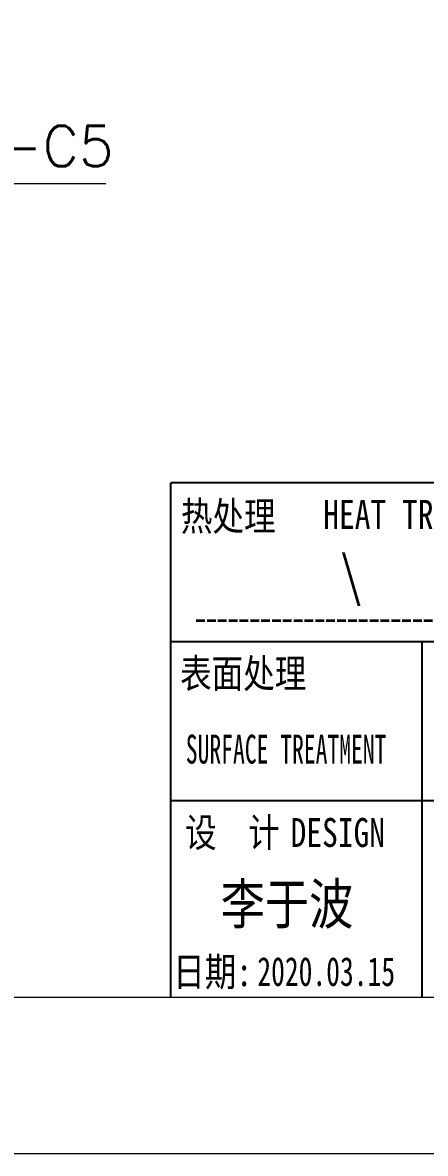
# Model space of a CAD drawing. Header units: millimetres. Extents: x 1333 to 190452, y -42879 to -5704.
# Drawn here: x 180240.6 to 180310.2, y -22834 to -22638.4 of the extents above; entities that cross this region are included whole.
import ezdxf
from ezdxf.enums import TextEntityAlignment as Align

# ---------------------------------------------------------------- set-up
doc = ezdxf.new("R2010")
doc.units = ezdxf.units.MM
doc.header["$LTSCALE"] = 0.5
doc.linetypes.add('AM_ISO02W050x2', pattern=[3.75, 3, -0.75])
doc.layers.add('图\\M+19E79\\M+195B6\\M+18E9A', color=7, linetype='Continuous')
for name, color, linetype, lineweight in [('图框', 7, 'Continuous', 18), ('标注线', 3, 'Continuous', 18), ('热处理', 7, 'Continuous', 20), ('粗虚线', 6, 'AM_ISO02W050x2', 35)]:
    doc.layers.add(name, color=color, linetype=linetype, lineweight=lineweight)
doc.layers.add('打印-禁用', color=7, linetype='Continuous', lineweight=15, plot=False)
doc.styles.add('DIM', font='romans.shx', dxfattribs={"width": 0.8, "bigfont": 'bigfont.shx'})
doc.styles.add('国标', font='simfang.ttf', dxfattribs={"width": 0.8})
doc.dimstyles.new('DEH 1-1', dxfattribs={"dimtxt": 3.5, "dimasz": 2.5, "dimexe": 1, "dimexo": 0.625, "dimgap": 1.2, "dimtad": 1, "dimtoh": 1, "dimdsep": 46, "dimtxsty": 'DIM', "dimblk": 'OPEN', "dimcen": 0, "dimclrd": 8, "dimclre": 8, "dimclrt": 2, "dimazin": 2, "dimtfac": 0.5, "dimtmove": 0, "dimatfit": 3, "dimldrblk": 'OPEN', "dimfxl": 0, "dimtolj": 2, "dimlwd": 18, "dimlwe": 18, "dimarcsym": 0})

# ---------------------------------------------------------------- blocks, each defined once
blk = doc.blocks.new('GZDEH零件A3图框V01版')
at = {"layer": '图\\M+19E79\\M+195B6\\M+18E9A', "color": 7}
blk.add_line((3272.49, -1788.461), (3092.49, -1788.461), dxfattribs=at)
at = {"layer": '图\\M+19E79\\M+195B6\\M+18E9A', "color": 9}
for p, q in [((3272.49, -1788.461), (3092.49, -1788.461)), ((3181.99, -1802.211), (3092.49, -1802.211)), ((3114.17, -1802.211), (3114.17, -1815.961)), ((3181.99, -1815.961), (3092.49, -1815.961)), ((3114.17, -1815.961), (3114.17, -1832.961)), ((3114.17, -1815.961), (3114.17, -1832.961))]:
    blk.add_line(p, q, dxfattribs=at)
at = {"layer": '图\\M+19E79\\M+195B6\\M+18E9A', "color": 9, "linetype": 'Continuous'}
blk.add_line((3092.49, -1832.961), (3092.49, -1788.461), dxfattribs=at)
at = {"layer": '图框', "linetype": 'Continuous'}
blk.add_line((2882.49, -1832.961), (3272.49, -1832.961), dxfattribs=at)
at = {"layer": '打印-禁用', "linetype": 'Continuous'}
blk.add_line((2857.49, -1846.461), (3277.49, -1846.461), dxfattribs=at)
at = {"layer": '图\\M+19E79\\M+195B6\\M+18E9A', "color": 9, "style": '国标'}
for s, width, p in [('热处理', 0.8, (3093.349, -1792.606)), ('表面处理', 0.8, (3093.275, -1806.208)), ('SURFACE TREATMENT', 0.6, (3093.768, -1812.752)), (' DESIGN', 0.8, (3101.469, -1819.96))]:
    blk.add_text(s, height=2.5, dxfattribs=dict(at, width=width)).set_placement(p)
at = {"layer": '图\\M+19E79\\M+195B6\\M+18E9A', "color": 9, "style": '国标', "width": 0.8}
for s, p in [('HEAT TREAT', (3112.454, -1792.456)), ('设  计', (3097.793, -1819.96)), ('日期:', (3096.088, -1831.999))]:
    blk.add_text(s, height=2.5, dxfattribs=at).set_placement(p, align=Align.CENTER)
blk = doc.blocks.new('DEH A3')
at = {"layer": '图框'}
blk.add_blockref('GZDEH零件A3图框V01版', (-2857.49, 1846.461), dxfattribs=at)
blk = doc.blocks.new('_Open')
at = {"color": 0, "linetype": 'ByBlock', "lineweight": -2}
for p, q in [((-1, 0.167), (0, 0)), ((-1, -0.167), (0, 0)), ((0, 0), (-1, 0))]:
    blk.add_line(p, q, dxfattribs=at)
blk = doc.blocks.new('CHAMFER_DIM_RS1')
at = {"layer": '标注线', "color": 8}
blk.add_line((0, 20), (8.485, 28.485), dxfattribs=at)
at = {"color": 2, "char_height": 3.5, "attachment_point": 9, "style": 'DIM'}
for insert in [(-8.271, 28.271), (-8.271, 28.271), (-8.271, 28.271), (-8.271, 25.321), (-11.2, 21.2)]:
    blk.add_mtext('\\A2;', dxfattribs=dict(at, insert=insert))
at = {"layer": '标注线', "color": 2, "style": 'DIM'}
blk.add_attdef('000', text='', height=3.5, rotation=45, dxfattribs=at).set_placement((4.028, 24.655), align=Align.BOTTOM_CENTER)
at = {"layer": '标注线'}
blk.add_leader([(0, 0), (0, 20)], dimstyle='DEH 1-1', dxfattribs=at)

msp = doc.modelspace()

# ---------------------------------------------------------------- linework, layer by layer
at = {"layer": '粗虚线'}
msp.add_line((180270.573, -22741.855), (180326.295, -22741.855), dxfattribs=at)

# ---------------------------------------------------------------- block references
at = {"layer": '图框', "xscale": 2, "yscale": 2, "zscale": 2}
msp.add_blockref('DEH A3', (179796.223, -22833.998), dxfattribs=at)
at = {"layer": '标注线', "xscale": 1.999999999990048, "yscale": 2, "zscale": 2, "rotation": 314.9999999995578}
msp.add_blockref('CHAMFER_DIM_RS1', (180202.692, -22694.542), dxfattribs=at).add_auto_attribs({'000': '2-C5'})

# ---------------------------------------------------------------- texts
at = {"layer": '图\\M+19E79\\M+195B6\\M+18E9A', "color": 3, "style": '国标'}
for s, height, width, p in [('李于波', 7, 0.8, (180274.819, -22794.365)), ('2020.03.15', 5, 0.7, (180281.149, -22805.038))]:
    msp.add_text(s, height=height, dxfattribs=dict(at, width=width)).set_placement(p)
at = {"layer": '热处理', "color": 3, "style": '国标', "width": 0.8}
msp.add_text('\\', height=7, dxfattribs=at).set_placement((180297.383, -22737.606), align=Align.CENTER)

doc.saveas('drawing.dxf')
